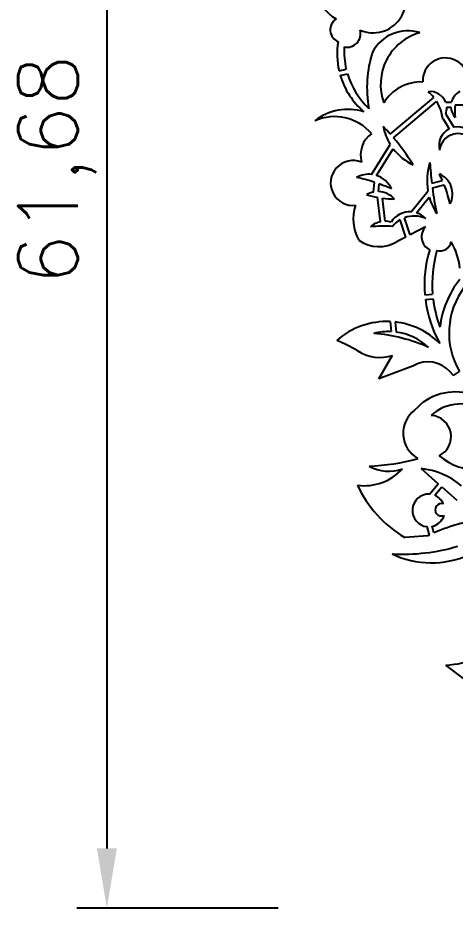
# Model space of a CAD drawing. Header units: millimetres. Extents: x 301.3 to 352.8, y 178.7 to 248.2.
# Drawn here: x 301.26 to 319.55, y 178.7 to 215.9 of the extents above; entities that cross this region are included whole.
import ezdxf

# ---------------------------------------------------------------- set-up
doc = ezdxf.new("R2010")
doc.units = ezdxf.units.MM
doc.styles.get("Standard").update_dxf_attribs({"font": 'txt', "bigfont": 'gbcbig.shx'})
doc.dimstyles.new('ISO-25', dxfattribs={"dimtxt": 2.5, "dimasz": 2.5, "dimexe": 1.25, "dimexo": 0.625, "dimtad": 1, "dimtxsty": 'Standard', "dimcen": 2.5, "dimadec": 0, "dimazin": 0, "dimtfac": 1, "dimtmove": 0, "dimatfit": 3, "dimfxl": 1, "dimarcsym": 0})

# ---------------------------------------------------------------- blocks, each defined once
blk = doc.blocks.new('*D2')
at = {"color": 0, "lineweight": -2, "transparency": 16777216}
for p, q in [((312.148, 240.382), (303.738, 240.382)), ((304.988, 237.882), (304.988, 181.202)), ((312.148, 178.702), (303.738, 178.702))]:
    blk.add_line(p, q, dxfattribs=at)
at = {"color": 0, "transparency": 16777216}
for points in [[(304.571, 237.882), (305.404, 237.882), (304.988, 240.382)], [(304.571, 181.202), (305.404, 181.202), (304.988, 178.702)]]:
    blk.add_solid(points, dxfattribs=at)
at = {"layer": 'Defpoints', "color": 0, "transparency": 16777216}
for p in [(312.773, 240.382), (304.988, 178.702), (312.773, 178.702)]:
    blk.add_point(p, dxfattribs=at)
at = {"color": 0, "transparency": 16777216, "insert": (302.904, 209.542), "char_height": 2.5, "attachment_point": 5, "rotation": 90}
blk.add_mtext('61,68', dxfattribs=at)

msp = doc.modelspace()

# ---------------------------------------------------------------- linework, layer by layer
for p, q in [((314.693, 213.677), (314.991, 213.752)), ((314.744, 213.483), (315.043, 213.559)), ((316.832, 211.04), (318.655, 212.569)), ((316.963, 210.889), (318.771, 212.405)), ((319.149, 212.367), (319.389, 212.367)), ((319.194, 212.167), (319.369, 212.167)), ((319.547, 212.257), (321.399, 212.257)), ((319.041, 211.677), (319.297, 211.256)), ((319.154, 211.876), (319.49, 211.323)), ((316.055, 209.355), (316.828, 210.609)), ((316.262, 209.31), (316.952, 210.428)), ((318.569, 208.992), (319.016, 209.1)), ((316.136, 208.62), (316.175, 209.023)), ((316.338, 208.637), (316.369, 208.956)), ((318.594, 208.792), (319.093, 208.913)), ((316.418, 207.377), (316.3, 208.401)), ((316.617, 207.4), (316.505, 208.368)), ((317.713, 207.788), (318.407, 208.659)), ((317.935, 207.746), (318.463, 208.409)), ((317.478, 206.732), (317.244, 207.458)), ((317.658, 206.825), (317.426, 207.545)), ((318.31, 207.159), (317.658, 206.825)), ((317.478, 206.732), (317.121, 206.549)), ((318.28, 204.325), (318.604, 204.359)), ((318.301, 204.126), (318.624, 204.16)), ((316.828, 203.205), (316.872, 202.786)), ((317.031, 203.189), (317.075, 202.768)), ((316.36, 200.818), (316.931, 201.797)), ((317.811, 201.364), (316.36, 200.818)), ((319.478, 200.951), (319.324, 201.116)), ((319.478, 200.951), (319.722, 201.119)), ((318.119, 197.066), (318.836, 196.435)), ((318.471, 196), (318.836, 196.435)), ((318.691, 195.951), (318.986, 196.303)), ((318.986, 196.303), (319.618, 195.746)), ((318.476, 194.291), (318.376, 194.641)), ((318.66, 194.376), (318.581, 194.654)), ((318.4, 194.253), (317.439, 194.188)), ((320.634, 187.734), (319.157, 188.86))]:
    msp.add_line(p, q)
for centre, radius, start, end in [((316.12, 216.635), 1.365, 246.3983, 43.3945), ((315.409, 217.278), 1.66, 186.8093, 239.5341), ((314.863, 215.395), 0.54, 123.1396, 247.3771), ((315.028, 215.234), 0.566, 257.3927, 15.3516), ((317.573, 213.668), 1.683, 72.8314, 151.7979), ((318.687, 213.102), 2.259, 105.8504, 199.575), ((317.759, 214.382), 3.146, 170.5906, 192.9575), ((318.211, 214.519), 3.31, 177.1787, 193.3973), ((320.649, 212.994), 4.79, 162.1448, 190.6456), ((319.137, 213.275), 0.946, 0.3829, 183.5978), ((318.211, 214.519), 3.31, 196.8598, 226.7153), ((317.759, 214.382), 3.146, 196.6003, 229.9162), ((318.124, 211.372), 1.844, 87.8782, 148.1654), ((318.497, 212.116), 0.699, 21.0489, 96.4342), ((317.32, 211.497), 1.712, 38.7406, 50.076), ((320.069, 212.197), 0.701, 118.1351, 166.0224), ((317.32, 211.497), 1.712, 5.3642, 32.023), ((315.075, 209.795), 2.277, 73.1926, 127.9453), ((318.497, 212.116), 0.699, 339.9535, 4.1883), ((320.069, 212.197), 0.701, 182.5147, 220.9586), ((321.287, 211.973), 1.762, 170.7109, 187.6557), ((314.506, 209.725), 2.043, 40.6648, 114.0161), ((318.497, 212.116), 0.699, 319.006, 321.0829), ((318.729, 211.778), 2.232, 190.8998, 211.6064), ((309.906, 204.887), 9.264, 41.6163, 44.2877), ((319.648, 210.56), 0.779, 19.8443, 101.7031), ((316.683, 210.162), 1.093, 125.0844, 195.6297), ((319.648, 210.56), 0.779, 116.7807, 194.7716), ((319.656, 210.293), 0.765, 8.7911, 174.8713), ((309.906, 204.887), 9.264, 31.691, 40.3791), ((318.729, 211.778), 2.232, 217.225, 245.0789), ((315.28, 208.997), 0.939, 68.0726, 276.3022), ((320.883, 209.084), 2.512, 162.2254, 189.7461), ((333.861, 210.816), 15.401, 183.5924, 186.8014), ((315.935, 208.314), 1.048, 83.4192, 119.0662), ((313.635, 201.295), 8.135, 71.8055, 77.2827), ((315.935, 208.314), 1.048, 24.649, 71.8151), ((318.518, 208.54), 0.917, 332.8619, 66.4212), ((313.941, 206.906), 5.529, 23.3765, 26.5866), ((313.635, 201.295), 8.135, 66.4324, 70.3575), ((333.861, 210.816), 15.401, 187.5502, 191.61), ((313.941, 206.906), 5.529, 12.6965, 21.2792), ((316.314, 207.711), 0.926, 101.1051, 120.637), ((317.142, 213.041), 4.716, 254.0056, 259.714), ((316.314, 207.711), 0.926, 41.7114, 88.4991), ((317.142, 213.041), 4.716, 262.2373, 268.3427), ((320.883, 209.084), 2.512, 195.5975, 212.9771), ((317.032, 207.48), 1.749, 160.5156, 210.1038), ((317.649, 206.862), 0.929, 86.0573, 147.1034), ((317.828, 206.464), 1.153, 64.9562, 110.3666), ((317.649, 206.862), 0.929, 44.1361, 72.0911), ((316.621, 206.457), 0.942, 102.4482, 130.9265), ((316.54, 200.789), 6.403, 86.5602, 94.8028), ((316.621, 206.457), 0.942, 74.723, 90.2626), ((317.828, 206.464), 1.153, 120.4074, 141.603), ((318.73, 206.747), 0.588, 135.5701, 244.8558), ((316.362, 207.833), 1.492, 235.591, 300.604), ((318.918, 206.627), 0.468, 252.7974, 348.6296), ((317.231, 205.219), 2.518, 4.9722, 31.5067), ((323.292, 204.75), 5.03, 163.0623, 184.8451), ((323.808, 204.777), 5.22, 164.4144, 184.5922), ((322.796, 202.526), 3.912, 141.4836, 173.4683), ((322.497, 202.727), 3.208, 143.2379, 210.0788), ((323.292, 204.75), 5.03, 187.1233, 209.232), ((323.808, 204.777), 5.22, 186.7875, 200.2343), ((316.685, 200.064), 3.145, 87.3834, 131.5523), ((316.685, 200.064), 3.145, 45.1491, 83.6772), ((316.756, 200.319), 2.469, 87.2922, 104.1529), ((315.554, 195.624), 7.115, 66.114, 85.181), ((316.756, 200.319), 2.469, 47.142, 82.5618), ((311.458, 194.957), 8.094, 60.4098, 67.1663), ((316.391, 203.372), 1.665, 235.7846, 288.9132), ((318.416, 200.314), 1.212, 41.4502, 119.9461), ((319.538, 198.023), 2.244, 72.5117, 138.701), ((319.77, 197.972), 1.793, 53.7264, 132.9033), ((318.579, 198.542), 1.207, 127.095, 240.8271), ((318.491, 198.399), 0.888, 295.9664, 86.24), ((320.406, 199.356), 2.326, 228.9801, 275.1644), ((315.659, 205.778), 8.612, 271.9242, 285.7134), ((316.769, 198.613), 1.659, 240.359, 290.2942), ((315.735, 198.539), 2.188, 262.9263, 317.3552), ((317.802, 193.989), 3.094, 49.5873, 84.1109), ((319.945, 198.441), 4.936, 204.8349, 239.4902), ((318.436, 195.319), 0.681, 87.0465, 264.9787), ((318.436, 195.319), 0.681, 23.7767, 68.0003), ((318.972, 195.348), 0.262, 70.4424, 295.5885), ((318.436, 195.319), 0.681, 282.2635, 342.2542), ((321.657, 187.664), 7.35, 95.5602, 114.0599), ((321.657, 187.664), 7.35, 115.638, 116.3041), ((317.344, 201.626), 8.137, 266.9137, 286.5257), ((318.552, 196.962), 3.832, 244.5666, 294.0429), ((318.946, 193.291), 4.436, 272.7243, 308.2716)]:
    msp.add_arc(centre, radius, start, end)

# ---------------------------------------------------------------- dimensions: what is measured, and where the dimension line sits
dim = msp.add_linear_dim(base=(304.988, 178.702), p1=(312.773, 240.382), p2=(312.773, 178.702), angle=90, dimstyle='ISO-25')
dim.commit()
dim.dimension.update_dxf_attribs({"geometry": '*D2', "text_midpoint": (302.904, 209.542)})

doc.saveas('drawing.dxf')
